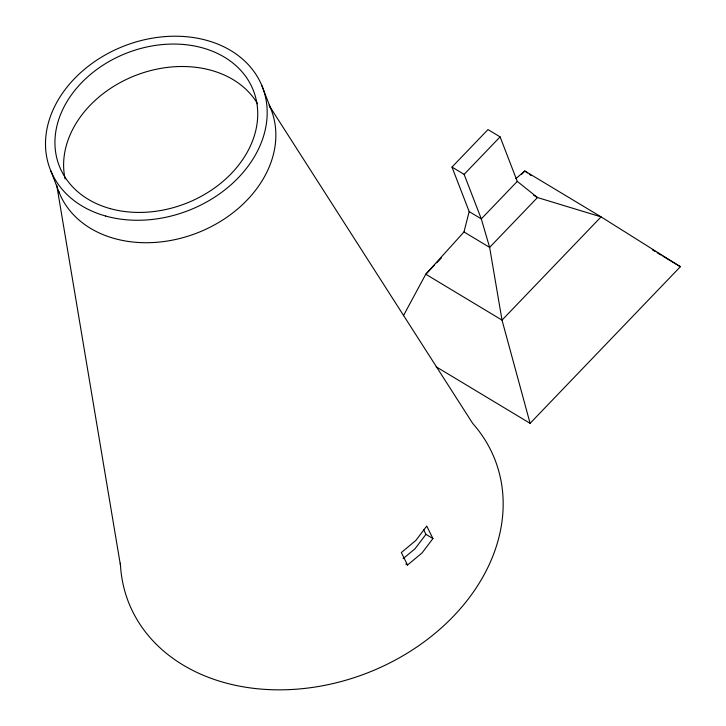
<?xml version="1.0" encoding="UTF-8"?>
<svg xmlns="http://www.w3.org/2000/svg" width="726" height="726" viewBox="0 0 726 726"><rect width="100%" height="100%" fill="white"/><g stroke="black" fill="none" stroke-linecap="round" stroke-linejoin="round"><path stroke-width="1.09" d="M403.429 315.71L425.772 274.228L463.987 231.957L469.178 211.593L451.999 167.08L487.972 129.573L500.096 136.869L517.275 181.391L537.467 197.536L601.064 216.874L680.371 266.705L530.098 423.331L436.181 366.802M423.557 529.544L425.944 534.354L415.081 548.702L403.111 558.684M407.54 565.037L401.342 552.54L415.88 540.416L426.743 526.069L432.941 538.565L422.078 552.903L407.54 565.037L405.789 563.984M530.098 423.331L502.02 320.121L489.633 247.394L481.302 218.889L464.123 174.376L500.096 136.869M434.348 265.289L425.772 274.228L502.02 320.121L601.064 216.874L524.816 170.991L515.877 178.623M436.689 262.848L441.372 257.975M521.704 174.24L524.816 170.991L527.503 172.96M517.275 181.391L481.302 218.889L469.178 211.593M652.293 249.808L655.197 251.55M657.13 252.721L661.005 255.053M662.938 256.214L680.371 266.705M533.664 195.249L537.467 197.536L489.633 247.394L463.987 231.957M451.999 167.08L464.123 174.376M425.944 534.354L432.941 538.565M529.299 174.267L531.087 175.583M269.21 105.651L472.699 423.421A196.592 152.56 -21.1 0 1 368.862 672.349A196.592 152.56 -21.1 0 1 120.371 563.213M261.895 85.695L270.562 108.147M50.793 170.791L59.45 193.243M56.728 185.212L120.48 565.391M269.237 105.143A113.819 88.327 -21.1 0 1 199.496 232.03A113.819 88.327 -21.1 0 1 58.652 191.21M65.113 178.986A104.117 80.795 -21.1 0 1 135.399 75.513A104.117 80.795 -21.1 0 1 257.585 103.8M105.624 216.03A113.819 88.327 -21.1 0 0 267.059 108.265A113.819 88.327 -21.1 0 0 96.349 60.43A113.819 88.327 -21.1 0 0 105.624 216.03M109.953 208.553A104.117 80.795 -21.1 0 0 257.621 109.971A104.117 80.795 -21.1 0 0 101.459 66.211A104.117 80.795 -21.1 0 0 109.953 208.553"/></g></svg>
